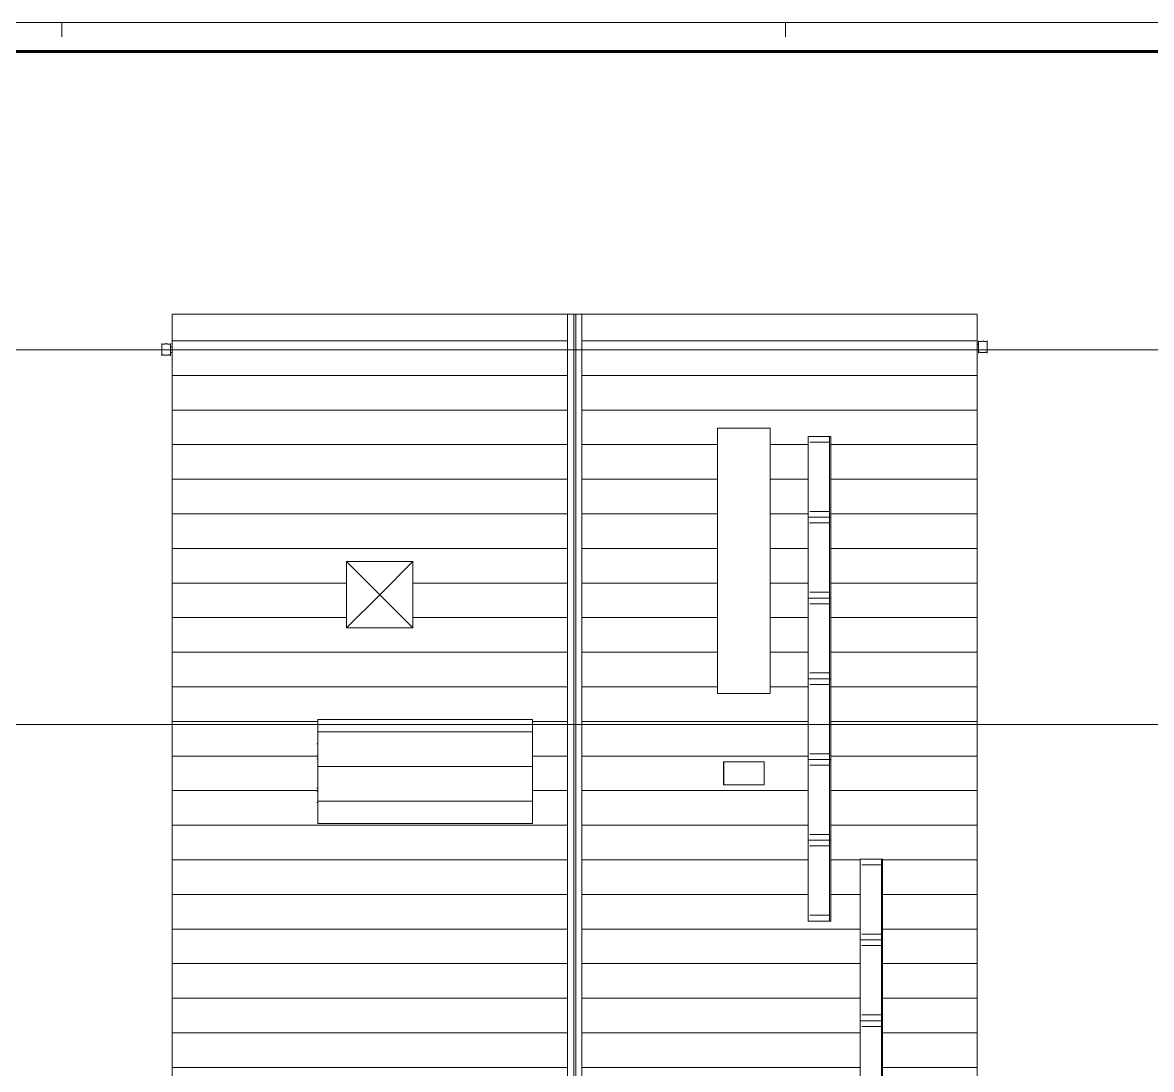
# Model space of a CAD drawing. Header units: millimetres. Extents: x -3929 to 624051, y 52832 to 514950.
# Drawn here: x 188631 to 208203, y 269434 to 287586 of the extents above; entities that cross this region are included whole.
import ezdxf

# ---------------------------------------------------------------- set-up
doc = ezdxf.new("R2010")
doc.units = ezdxf.units.MM
doc.linetypes.add('ADSK_Линия сетки', pattern=[25, 20, -2.5, 0, -2.5])
doc.layers.add('9_Форматы', color=7, linetype='Continuous')
doc.layers.add('стояки', color=7, linetype='Continuous')
for name, color, linetype, lineweight in [('Воздуховоды', 7, 'Continuous', 18), ('Крыша', 7, 'Continuous', 9), ('Крыша штриховка', 7, 'Continuous', 9), ('Обобщенные модели', 7, 'Continuous', 18), ('ОВ-рамка', 7, 'Continuous', 30), ('Ограждение', 7, 'Continuous', 9), ('Оси', 253, 'Continuous', 9), ('Панели витража', 7, 'Continuous', 9), ('Перекрытие', 7, 'Continuous', 18), ('Стены наружные', 7, 'Continuous', 18)]:
    doc.layers.add(name, color=color, linetype=linetype, lineweight=lineweight)

# ---------------------------------------------------------------- blocks, each defined once
blk = doc.blocks.new('2 этаж')
at = {"layer": 'Воздуховоды', "color": 253, "lineweight": 0}
for p, q in [((384988, -131975), (385563, -132550)), ((384988, -133125), (384988, -131975)), ((386138, -131975), (384988, -131975)), ((384988, -133125), (384988, -131975)), ((386138, -131975), (384988, -131975)), ((385563, -132550), (386138, -131975)), ((386138, -131975), (386138, -133125)), ((386138, -131975), (386138, -133125)), ((385563, -132550), (384988, -133125)), ((386138, -133125), (385563, -132550)), ((384988, -133125), (386138, -133125)), ((386138, -133125), (384988, -133125))]:
    blk.add_line(p, q, dxfattribs=at)
at = {"layer": 'Крыша', "color": 253, "lineweight": 0}
for p, q in [((381965, -127688), (381965, -150406)), ((388818, -127688), (381965, -127688)), ((395920, -127688), (389068, -127688)), ((395920, -150382), (395920, -127688)), ((384488, -134714), (388208, -134714)), ((384488, -134714), (384488, -136514)), ((388208, -134714), (388208, -136514)), ((391525, -135447), (391526, -135447)), ((391526, -135847), (391525, -135847)), ((388208, -136514), (384488, -136514))]:
    blk.add_line(p, q, dxfattribs=at)
at = {"layer": 'Крыша штриховка', "color": 253, "linetype": 'Continuous', "lineweight": 0}
for p, q in [((381965, -128147), (388818, -128147)), ((395920, -128147), (389068, -128147)), ((381965, -128747), (388818, -128747)), ((395920, -128747), (389068, -128747)), ((381965, -129347), (388818, -129347)), ((395920, -129347), (389068, -129347)), ((381965, -129947), (388818, -129947)), ((391420, -129947), (389068, -129947)), ((392992, -129947), (392330, -129947)), ((395920, -129947), (393381, -129947)), ((381965, -130547), (388818, -130547)), ((391420, -130547), (389068, -130547)), ((392992, -130547), (392330, -130547)), ((395920, -130547), (393381, -130547)), ((381965, -131147), (388818, -131147)), ((391420, -131147), (389068, -131147)), ((392992, -131147), (392330, -131147)), ((395920, -131147), (393381, -131147)), ((381965, -131747), (388818, -131747)), ((391420, -131747), (389068, -131747)), ((392992, -131747), (392330, -131747)), ((395920, -131747), (393381, -131747)), ((381965, -132347), (384988, -132347)), ((386138, -132347), (388818, -132347)), ((391420, -132347), (389068, -132347)), ((392992, -132347), (392330, -132347)), ((395920, -132347), (393381, -132347)), ((381965, -132947), (384988, -132947)), ((386138, -132947), (388818, -132947)), ((391420, -132947), (389068, -132947)), ((392992, -132947), (392330, -132947)), ((395920, -132947), (393381, -132947)), ((381965, -133547), (388818, -133547)), ((391420, -133547), (389068, -133547)), ((392992, -133547), (392330, -133547)), ((395920, -133547), (393381, -133547)), ((381965, -134147), (388818, -134147)), ((391420, -134147), (389068, -134147)), ((392992, -134147), (392330, -134147)), ((395920, -134147), (393381, -134147)), ((381965, -134747), (384488, -134747)), ((388208, -134747), (388818, -134747)), ((392992, -134747), (389068, -134747)), ((395920, -134747), (393381, -134747)), ((384488, -134927), (388208, -134927)), ((381965, -135347), (384488, -135347)), ((388208, -135347), (388818, -135347)), ((392992, -135347), (389068, -135347)), ((395920, -135347), (393381, -135347)), ((384488, -135527), (388208, -135527)), ((381965, -135947), (384488, -135947)), ((388208, -135947), (388818, -135947)), ((392992, -135947), (389068, -135947)), ((395920, -135947), (393381, -135947)), ((384488, -136127), (388208, -136127)), ((381965, -136547), (388818, -136547)), ((392992, -136547), (389068, -136547)), ((395920, -136547), (393381, -136547)), ((381965, -137147), (388818, -137147)), ((392992, -137147), (389068, -137147)), ((393892, -137147), (393381, -137147)), ((395920, -137147), (394282, -137147)), ((381965, -137747), (388818, -137747)), ((392992, -137747), (389068, -137747)), ((393892, -137747), (393381, -137747)), ((395920, -137747), (394282, -137747)), ((381965, -138347), (388818, -138347)), ((393892, -138347), (389068, -138347)), ((395920, -138347), (394282, -138347)), ((381965, -138947), (388818, -138947)), ((393892, -138947), (389068, -138947)), ((395920, -138947), (394282, -138947)), ((381965, -139547), (388818, -139547)), ((393892, -139547), (389068, -139547)), ((395920, -139547), (394282, -139547)), ((381965, -140147), (388818, -140147)), ((393892, -140147), (389068, -140147)), ((395920, -140147), (394282, -140147)), ((381965, -140747), (388818, -140747)), ((393892, -140747), (389068, -140747)), ((395920, -140747), (394282, -140747))]:
    blk.add_line(p, q, dxfattribs=at)
at = {"layer": 'Обобщенные модели', "color": 253, "lineweight": 0}
for p, q in [((381783, -128299), (381783, -128193)), ((381933, -128193), (381933, -128299)), ((395943, -128254), (395942, -128148)), ((396092, -128147), (396093, -128253)), ((381783, -128405), (381783, -128299)), ((381933, -128249), (381937, -128249)), ((381933, -128299), (381933, -128405)), ((381934, -128349), (381933, -128349)), ((381939, -128349), (381934, -128349)), ((381937, -128249), (381942, -128249)), ((381945, -128349), (381939, -128349)), ((381942, -128249), (381948, -128249)), ((381950, -128349), (381945, -128349)), ((381948, -128249), (381953, -128249)), ((381956, -128349), (381950, -128349)), ((381953, -128249), (381959, -128249)), ((381961, -128349), (381956, -128349)), ((381959, -128249), (381961, -128249)), ((381965, -128249), (381961, -128249)), ((381961, -128349), (381965, -128349)), ((381965, -128249), (381962, -128249)), ((381965, -128249), (381962, -128249)), ((381962, -128349), (381965, -128349)), ((381962, -128349), (381965, -128349)), ((395920, -128204), (395925, -128204)), ((395922, -128304), (395920, -128304)), ((395928, -128304), (395922, -128304)), ((395925, -128204), (395931, -128204)), ((395933, -128304), (395928, -128304)), ((395931, -128204), (395936, -128204)), ((395939, -128304), (395933, -128304)), ((395936, -128204), (395941, -128204)), ((395943, -128304), (395939, -128304)), ((395941, -128204), (395943, -128204)), ((395943, -128360), (395943, -128254)), ((396093, -128253), (396093, -128360)), ((392992, -129808), (392993, -129808)), ((392992, -131208), (392992, -129808)), ((393009, -129808), (392993, -129808)), ((393009, -129808), (393018, -129808)), ((393018, -129808), (393026, -129808)), ((393363, -129906), (393022, -129906)), ((393022, -129907), (393028, -129907)), ((393026, -129808), (393359, -129808)), ((393357, -129907), (393363, -129907)), ((393359, -129808), (393362, -129808)), ((393363, -129808), (393363, -131208)), ((393378, -129808), (393363, -129808)), ((393378, -129808), (393381, -129808)), ((393381, -131208), (393381, -129808)), ((393363, -131106), (393022, -131106)), ((393022, -131107), (393028, -131107)), ((393357, -131107), (393363, -131107)), ((392992, -131208), (392993, -131208)), ((392992, -132608), (392992, -131208)), ((392993, -131208), (392992, -131208)), ((393009, -131208), (392993, -131208)), ((392993, -131208), (393009, -131208)), ((393009, -131208), (393018, -131208)), ((393018, -131208), (393009, -131208)), ((393018, -131208), (393026, -131208)), ((393026, -131208), (393018, -131208)), ((393363, -131306), (393022, -131306)), ((393022, -131307), (393028, -131307)), ((393026, -131208), (393359, -131208)), ((393359, -131208), (393026, -131208)), ((393357, -131307), (393363, -131307)), ((393359, -131208), (393362, -131208)), ((393362, -131208), (393359, -131208)), ((393363, -131208), (393363, -132608)), ((393378, -131208), (393363, -131208)), ((393363, -131208), (393378, -131208)), ((393378, -131208), (393381, -131208)), ((393381, -131208), (393378, -131208)), ((393381, -132608), (393381, -131208)), ((392992, -132608), (392993, -132608)), ((392992, -134008), (392992, -132608)), ((392993, -132608), (392992, -132608)), ((393009, -132608), (392993, -132608)), ((392993, -132608), (393009, -132608)), ((393009, -132608), (393018, -132608)), ((393018, -132608), (393009, -132608)), ((393018, -132608), (393026, -132608)), ((393026, -132608), (393018, -132608)), ((393363, -132506), (393022, -132506)), ((393022, -132507), (393028, -132507)), ((393026, -132608), (393359, -132608)), ((393359, -132608), (393026, -132608)), ((393357, -132507), (393363, -132507)), ((393359, -132608), (393362, -132608)), ((393362, -132608), (393359, -132608)), ((393363, -132608), (393363, -134008)), ((393378, -132608), (393363, -132608)), ((393363, -132608), (393378, -132608)), ((393378, -132608), (393381, -132608)), ((393381, -132608), (393378, -132608)), ((393381, -134008), (393381, -132608)), ((393363, -132706), (393022, -132706)), ((393022, -132707), (393028, -132707)), ((393357, -132707), (393363, -132707)), ((392993, -134008), (392992, -134008)), ((392992, -134008), (392993, -134008)), ((392992, -135408), (392992, -134008)), ((392993, -134008), (393009, -134008)), ((393009, -134008), (392993, -134008)), ((393018, -134008), (393009, -134008)), ((393009, -134008), (393018, -134008)), ((393026, -134008), (393018, -134008)), ((393018, -134008), (393026, -134008)), ((393363, -133906), (393022, -133906)), ((393022, -133907), (393028, -133907)), ((393359, -134008), (393026, -134008)), ((393026, -134008), (393359, -134008)), ((393357, -133907), (393363, -133907)), ((393362, -134008), (393359, -134008)), ((393359, -134008), (393362, -134008)), ((393363, -134008), (393378, -134008)), ((393363, -134008), (393363, -135408)), ((393378, -134008), (393363, -134008)), ((393381, -134008), (393378, -134008)), ((393378, -134008), (393381, -134008)), ((393381, -135408), (393381, -134008)), ((393363, -134106), (393022, -134106)), ((393022, -134107), (393028, -134107)), ((393357, -134107), (393363, -134107)), ((392992, -135408), (392993, -135408)), ((392992, -136808), (392992, -135408)), ((392993, -135408), (392992, -135408)), ((393009, -135408), (392993, -135408)), ((392993, -135408), (393009, -135408)), ((393009, -135408), (393018, -135408)), ((393018, -135408), (393009, -135408)), ((393018, -135408), (393026, -135408)), ((393026, -135408), (393018, -135408)), ((393363, -135306), (393022, -135306)), ((393022, -135307), (393028, -135307)), ((393026, -135408), (393359, -135408)), ((393359, -135408), (393026, -135408)), ((393357, -135307), (393363, -135307)), ((393359, -135408), (393362, -135408)), ((393362, -135408), (393359, -135408)), ((393363, -135408), (393363, -136808)), ((393378, -135408), (393363, -135408)), ((393363, -135408), (393378, -135408)), ((393378, -135408), (393381, -135408)), ((393381, -135408), (393378, -135408)), ((393381, -136808), (393381, -135408)), ((393363, -135506), (393022, -135506)), ((393022, -135507), (393028, -135507)), ((393357, -135507), (393363, -135507)), ((392992, -136808), (392993, -136808)), ((392992, -138208), (392992, -136808)), ((392993, -136808), (392992, -136808)), ((393009, -136808), (392993, -136808)), ((392993, -136808), (393009, -136808)), ((393009, -136808), (393018, -136808)), ((393018, -136808), (393009, -136808)), ((393018, -136808), (393026, -136808)), ((393026, -136808), (393018, -136808)), ((393363, -136706), (393022, -136706)), ((393022, -136707), (393028, -136707)), ((393026, -136808), (393359, -136808)), ((393359, -136808), (393026, -136808)), ((393357, -136707), (393363, -136707)), ((393359, -136808), (393362, -136808)), ((393362, -136808), (393359, -136808)), ((393363, -136808), (393363, -138208)), ((393378, -136808), (393363, -136808)), ((393363, -136808), (393378, -136808)), ((393378, -136808), (393381, -136808)), ((393381, -136808), (393378, -136808)), ((393381, -138208), (393381, -136808)), ((393363, -136906), (393022, -136906)), ((393022, -136907), (393028, -136907)), ((393357, -136907), (393363, -136907)), ((393892, -137136), (393894, -137136)), ((393892, -138536), (393892, -137136)), ((393910, -137136), (393894, -137136)), ((393910, -137136), (393919, -137136)), ((393919, -137136), (393927, -137136)), ((393927, -137136), (394260, -137136)), ((394260, -137136), (394263, -137136)), ((394264, -137136), (394264, -138536)), ((394279, -137136), (394264, -137136)), ((394279, -137136), (394282, -137136)), ((394282, -138536), (394282, -137136)), ((394264, -137234), (393923, -137234)), ((393923, -137235), (393929, -137235)), ((394257, -137235), (394264, -137235)), ((393363, -138106), (393022, -138106)), ((393022, -138107), (393028, -138107)), ((393357, -138107), (393363, -138107)), ((392993, -138208), (392992, -138208)), ((392993, -138208), (393009, -138208)), ((393018, -138208), (393009, -138208)), ((393026, -138208), (393018, -138208)), ((393359, -138208), (393026, -138208)), ((393362, -138208), (393359, -138208)), ((393363, -138208), (393378, -138208)), ((393381, -138208), (393378, -138208)), ((393892, -138536), (393894, -138536)), ((393892, -139936), (393892, -138536)), ((393894, -138536), (393892, -138536)), ((393910, -138536), (393894, -138536)), ((393894, -138536), (393910, -138536)), ((393910, -138536), (393919, -138536)), ((393919, -138536), (393910, -138536)), ((393919, -138536), (393927, -138536)), ((393927, -138536), (393919, -138536)), ((394264, -138434), (393923, -138434)), ((393923, -138435), (393929, -138435)), ((393927, -138536), (394260, -138536)), ((394260, -138536), (393927, -138536)), ((394257, -138435), (394264, -138435)), ((394260, -138536), (394263, -138536)), ((394263, -138536), (394260, -138536)), ((394264, -138536), (394264, -139936)), ((394279, -138536), (394264, -138536)), ((394264, -138536), (394279, -138536)), ((394279, -138536), (394282, -138536)), ((394282, -138536), (394279, -138536)), ((394282, -139936), (394282, -138536)), ((394264, -138634), (393923, -138634)), ((393923, -138635), (393929, -138635)), ((394257, -138635), (394264, -138635)), ((393892, -139936), (393894, -139936)), ((393892, -141336), (393892, -139936)), ((393894, -139936), (393892, -139936)), ((393910, -139936), (393894, -139936)), ((393894, -139936), (393910, -139936)), ((393910, -139936), (393919, -139936)), ((393919, -139936), (393910, -139936)), ((393919, -139936), (393927, -139936)), ((393927, -139936), (393919, -139936)), ((394264, -139834), (393923, -139834)), ((393923, -139835), (393929, -139835)), ((393927, -139936), (394260, -139936)), ((394260, -139936), (393927, -139936)), ((394257, -139835), (394264, -139835)), ((394260, -139936), (394263, -139936)), ((394263, -139936), (394260, -139936)), ((394264, -139936), (394264, -141336)), ((394279, -139936), (394264, -139936)), ((394264, -139936), (394279, -139936)), ((394279, -139936), (394282, -139936)), ((394282, -139936), (394279, -139936)), ((394282, -141336), (394282, -139936)), ((394264, -140034), (393923, -140034)), ((393923, -140035), (393929, -140035)), ((394257, -140035), (394264, -140035))]:
    blk.add_line(p, q, dxfattribs=at)
for points in [[(381783, -128193), (381783, -128195), (381783, -128199), (381786, -128203), (381790, -128205), (381793, -128205), (381795, -128206), (381797, -128206), (381799, -128206), (381802, -128206), (381804, -128206), (381806, -128206), (381809, -128205), (381812, -128205), (381815, -128205), (381818, -128204), (381821, -128204), (381824, -128204), (381827, -128203), (381830, -128203), (381833, -128202), (381838, -128202), (381844, -128202), (381853, -128201), (381863, -128201), (381872, -128202), (381878, -128202), (381882, -128202), (381885, -128203), (381889, -128203), (381892, -128204), (381895, -128204), (381898, -128204), (381901, -128205), (381904, -128205), (381906, -128205), (381909, -128206), (381912, -128206), (381914, -128206), (381916, -128206), (381918, -128206), (381920, -128206), (381923, -128205), (381926, -128205), (381929, -128203), (381932, -128199), (381933, -128195), (381933, -128193)], [(395942, -128148), (395942, -128150), (395943, -128154), (395946, -128158), (395950, -128160), (395952, -128160), (395955, -128161), (395957, -128161), (395959, -128161), (395961, -128161), (395964, -128161), (395966, -128161), (395969, -128160), (395972, -128160), (395974, -128160), (395977, -128159), (395980, -128159), (395983, -128158), (395987, -128158), (395990, -128158), (395993, -128157), (395998, -128157), (396003, -128156), (396013, -128156), (396022, -128156), (396032, -128156), (396037, -128157), (396042, -128157), (396045, -128158), (396048, -128158), (396051, -128158), (396055, -128159), (396058, -128159), (396060, -128159), (396063, -128160), (396066, -128160), (396069, -128160), (396071, -128160), (396074, -128161), (396076, -128161), (396078, -128161), (396080, -128160), (396083, -128160), (396085, -128159), (396089, -128157), (396092, -128153), (396092, -128149), (396092, -128147)], [(381933, -128405), (381933, -128403), (381932, -128399), (381929, -128395), (381926, -128393), (381923, -128392), (381920, -128392), (381918, -128392), (381916, -128392), (381914, -128392), (381912, -128392), (381909, -128392), (381906, -128392), (381904, -128392), (381901, -128393), (381898, -128393), (381895, -128394), (381892, -128394), (381889, -128394), (381885, -128395), (381882, -128395), (381878, -128395), (381872, -128396), (381862, -128396), (381853, -128396), (381844, -128396), (381838, -128395), (381833, -128395), (381830, -128395), (381827, -128394), (381824, -128394), (381821, -128394), (381818, -128393), (381815, -128393), (381812, -128392), (381809, -128392), (381806, -128392), (381804, -128392), (381802, -128392), (381799, -128392), (381797, -128392), (381795, -128392), (381793, -128392), (381790, -128393), (381786, -128395), (381783, -128399), (381783, -128403), (381783, -128405)], [(396093, -128360), (396093, -128357), (396092, -128353), (396089, -128349), (396086, -128348), (396083, -128347), (396081, -128346), (396079, -128346), (396076, -128346), (396074, -128346), (396072, -128346), (396069, -128347), (396067, -128347), (396064, -128347), (396061, -128347), (396058, -128348), (396055, -128348), (396052, -128349), (396049, -128349), (396046, -128349), (396042, -128350), (396038, -128350), (396032, -128351), (396023, -128351), (396013, -128351), (396004, -128351), (395998, -128350), (395994, -128350), (395990, -128350), (395987, -128349), (395984, -128349), (395981, -128349), (395978, -128348), (395975, -128348), (395972, -128347), (395969, -128347), (395967, -128347), (395964, -128347), (395962, -128347), (395960, -128347), (395957, -128347), (395955, -128347), (395953, -128347), (395950, -128348), (395947, -128350), (395944, -128354), (395943, -128358), (395943, -128360)]]:
    blk.add_open_spline(points, degree=3, knots=[-1, -1, -1, -1, -0.941176, -0.882353, -0.852941, -0.823529, -0.808824, -0.794118, -0.779412, -0.764706, -0.75, -0.735294, -0.720588, -0.705882, -0.691176, -0.676471, -0.661765, -0.647059, -0.632353, -0.617647, -0.602941, -0.588235, -0.558824, -0.529412, -0.470588, -0.441176, -0.411765, -0.397059, -0.382353, -0.367647, -0.352941, -0.338235, -0.323529, -0.308824, -0.294118, -0.279412, -0.264706, -0.25, -0.235294, -0.220588, -0.205882, -0.191176, -0.176471, -0.147059, -0.117647, -0.058824, 0, 0, 0, 0], dxfattribs=at)
at = {"layer": 'Ограждение', "color": 253, "lineweight": 0}
for p, q in [((388818, -127688), (388926, -127688)), ((388818, -127688), (388818, -153456)), ((388926, -127688), (388943, -127688)), ((388926, -127688), (388926, -153456)), ((388943, -127688), (388960, -127688)), ((388960, -127688), (389068, -127688)), ((388960, -153456), (388960, -127688)), ((389068, -127688), (389068, -153456))]:
    blk.add_line(p, q, dxfattribs=at)
at = {"layer": 'Оси', "color": 253, "linetype": 'ADSK_Линия сетки', "lineweight": 0}
for p, q in [((354441, -128302), (420560, -128302)), ((354441, -134802), (420560, -134802))]:
    blk.add_line(p, q, dxfattribs=at)
at = {"layer": 'Панели витража', "color": 253, "lineweight": 0}
for p, q in [((384488, -135134), (384469, -135134)), ((384488, -135344), (384469, -135344)), ((384488, -135394), (384469, -135394)), ((384488, -135904), (384469, -135904)), ((384488, -135954), (384469, -135954)), ((384488, -136154), (384469, -136154))]:
    blk.add_line(p, q, dxfattribs=at)
at = {"layer": 'Перекрытие', "color": 253, "lineweight": 0}
for p, q in [((392330, -129662), (391420, -129662)), ((391420, -129662), (391420, -134262)), ((392330, -134262), (392330, -129662)), ((391420, -134262), (392330, -134262))]:
    blk.add_line(p, q, dxfattribs=at)
at = {"layer": 'Стены наружные', "color": 253, "lineweight": 0}
for p, q in [((391525, -135446), (392226, -135446)), ((391525, -135848), (391525, -135446)), ((392225, -135447), (391526, -135447)), ((391526, -135847), (391526, -135447)), ((392225, -135847), (392225, -135447)), ((392226, -135446), (392226, -135848)), ((392226, -135848), (391525, -135848)), ((391526, -135847), (392225, -135847))]:
    blk.add_line(p, q, dxfattribs=at)
blk = doc.blocks.new('*U2998')
at = {"layer": '9_Форматы', "color": 7, "linetype": 'Continuous', "lineweight": 9, "ltscale": 100}
blk.add_lwpolyline([(5, -5), (5, 589), (-836, 589), (-836, -5)], close=True, dxfattribs=at)
at = {"layer": '9_Форматы', "color": 7, "linetype": 'Continuous', "lineweight": 15, "ltscale": 100}
for points in [[(-500.5, 589), (-500.5, 586.5)], [(-375, 589), (-375, 586.5)]]:
    blk.add_lwpolyline(points, dxfattribs=at)
at = {"layer": '9_Форматы', "color": 7, "linetype": 'Continuous', "lineweight": 9, "ltscale": 100, "const_width": 0.5}
blk.add_lwpolyline([(0, 0), (0, 584), (-816, 584), (-816, 0)], close=True, dxfattribs=at)

msp = doc.modelspace()

# ---------------------------------------------------------------- block references
at = {"layer": 'ОВ-рамка', "ltscale": 100, "transparency": 33554687, "xscale": 100, "yscale": 100, "zscale": 100}
msp.add_blockref('*U2998', (239358.797, 228686.123), dxfattribs=at)
at = {"layer": 'стояки', "color": 5, "lineweight": 40}
msp.add_blockref('2 этаж', (-190738.98, 410215.433), dxfattribs=at)

doc.saveas('drawing.dxf')
